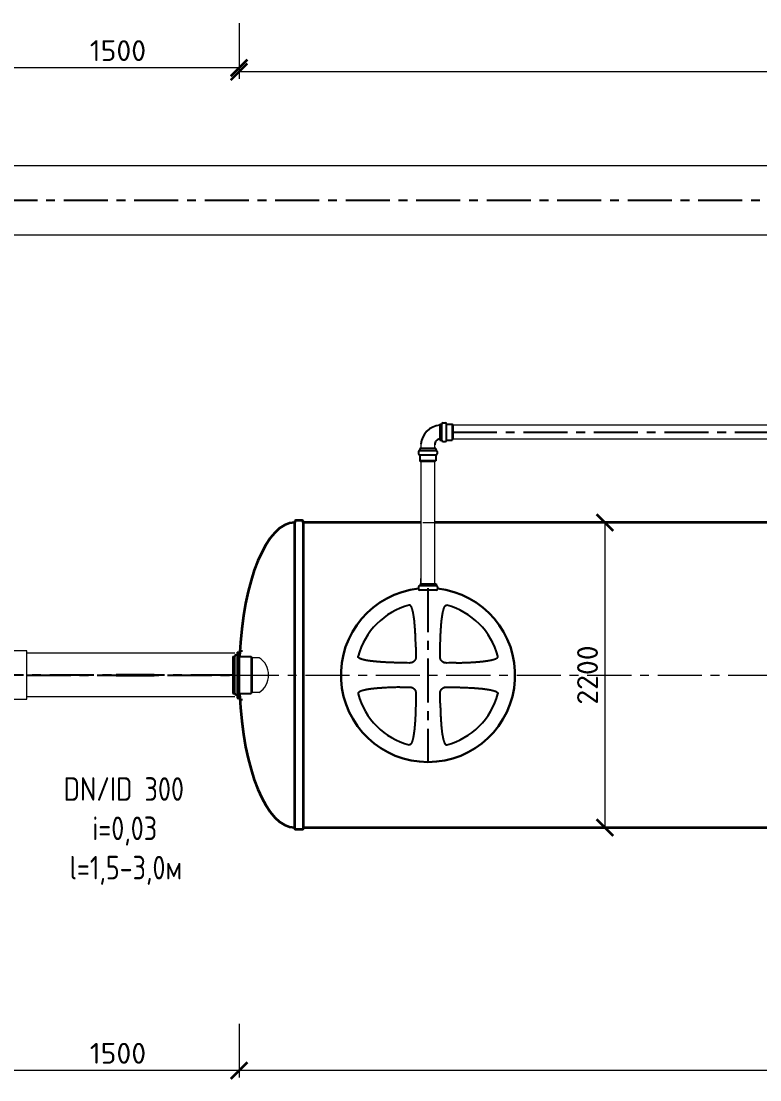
# Model space of a CAD drawing. Header units: millimetres. Extents: x 313506 to 417817, y -39276 to 9875.
# Drawn here: x 359197 to 364520, y -7297 to 338 of the extents above; entities that cross this region are included whole.
import ezdxf

# ---------------------------------------------------------------- set-up
doc = ezdxf.new("R2010")
doc.units = ezdxf.units.MM
doc.linetypes.add('осевая', pattern=[50.8, 31.75, -6.35, 6.35, -6.35])
doc.layers.add('Mitat', color=1, linetype='Continuous')
doc.layers.add('Системный слой', color=7, linetype='Continuous')
doc.styles.add('ARTEM Arial', font='simplex.shx')
doc.styles.add('ARTEM GOST', font='GOST_A.TTF')
doc.dimstyles.new('ARTEM', dxfattribs={"dimtxt": 70, "dimasz": 50, "dimexe": 35, "dimexo": 15, "dimgap": 10, "dimtad": 1, "dimdec": 0, "dimtxsty": 'ARTEM Arial', "dimcen": 2.5, "dimclrd": 7, "dimclre": 7, "dimclrt": 7, "dimadec": 0, "dimazin": 0, "dimtfac": 1, "dimtdec": 0, "dimtmove": 0, "dimatfit": 3, "dimfxl": 1, "dimlwd": 15, "dimlwe": 15, "dimarcsym": 0})

# ---------------------------------------------------------------- blocks, each defined once
blk = doc.blocks.new('_ArchTick')
at = {"color": 0, "linetype": 'ByBlock', "const_width": 0.15}
blk.add_lwpolyline([(-0.5, -0.5), (0.5, 0.5)], dxfattribs=at)
blk = doc.blocks.new('*D361')
at = {"color": 7, "lineweight": 15, "transparency": 16777216}
for p, q in [((360766.7, 307.6), (360766.7, -77.5)), ((372267, 294.8), (372267, -77.5)), ((372267, -27.5), (360766.7, -27.5))]:
    blk.add_line(p, q, dxfattribs=at)
at = {"layer": 'Defpoints', "color": 0, "lineweight": 20, "transparency": 16777216}
for p in [(360766.7, 322.6), (372267, 309.8), (360766.7, -27.5)]:
    blk.add_point(p, dxfattribs=at)
at = {"color": 7, "lineweight": 15, "transparency": 16777216, "xscale": 120, "yscale": 120, "zscale": 120, "rotation": 180}
blk.add_blockref('_ArchTick', (360766.7, -27.5), dxfattribs=at)
at = {"color": 7, "lineweight": 15, "transparency": 16777216, "xscale": 120, "yscale": 120, "zscale": 120}
blk.add_blockref('_ArchTick', (372267, -27.5), dxfattribs=at)
at = {"color": 7, "lineweight": 20, "transparency": 16777216, "insert": (366516.8, 97.5), "char_height": 150, "attachment_point": 5, "style": 'ARTEM Arial'}
blk.add_mtext('11500', dxfattribs=at)
blk = doc.blocks.new('*D368')
at = {"color": 7, "lineweight": 15, "transparency": 16777216}
for p, q in [((360767, -6893), (360767, -7280.3)), ((372267, -6893), (372267, -7280.3)), ((372267, -7230.3), (360767, -7230.3))]:
    blk.add_line(p, q, dxfattribs=at)
at = {"layer": 'Defpoints', "color": 0, "lineweight": 20, "transparency": 16777216}
for p in [(360767, -6878), (372267, -6878), (360767, -7230.3)]:
    blk.add_point(p, dxfattribs=at)
at = {"color": 7, "lineweight": 15, "transparency": 16777216, "xscale": 120, "yscale": 120, "zscale": 120, "rotation": 180}
blk.add_blockref('_ArchTick', (360767, -7230.3), dxfattribs=at)
at = {"color": 7, "lineweight": 15, "transparency": 16777216, "xscale": 120, "yscale": 120, "zscale": 120}
blk.add_blockref('_ArchTick', (372267, -7230.3), dxfattribs=at)
at = {"color": 7, "lineweight": 20, "transparency": 16777216, "insert": (366517, -7105.3), "char_height": 150, "attachment_point": 5, "style": 'ARTEM Arial'}
blk.add_mtext('11500', dxfattribs=at)
blk = doc.blocks.new('*D374')
at = {"color": 7, "lineweight": 15, "transparency": 16777216}
for p, q in [((362092.6, -3278.1), (363453.2, -3278.1)), ((363403.2, -3278.1), (363403.2, -5477.7)), ((361367.1, -5477.7), (363453.2, -5477.7))]:
    blk.add_line(p, q, dxfattribs=at)
at = {"layer": 'Defpoints', "color": 0, "lineweight": 20, "transparency": 16777216}
for p in [(362077.6, -3278.1), (361352.1, -5477.7), (363403.2, -5477.7)]:
    blk.add_point(p, dxfattribs=at)
at = {"color": 7, "lineweight": 15, "transparency": 16777216, "xscale": 120, "yscale": 120, "zscale": 120}
for p, rotation in [((363403.2, -3278.1), 90), ((363403.2, -5477.7), 270)]:
    blk.add_blockref('_ArchTick', p, dxfattribs=dict(at, rotation=rotation))
at = {"color": 7, "lineweight": 20, "transparency": 16777216, "insert": (363278.2, -4377.7), "char_height": 150, "attachment_point": 5, "rotation": 90, "style": 'ARTEM Arial'}
blk.add_mtext('2200', dxfattribs=at)
blk = doc.blocks.new('*D401')
at = {"color": 7, "lineweight": 15, "transparency": 16777216}
for p, q in [((359021.5, -6923), (359021.5, -7280.3)), ((360767, -6908), (360767, -7280.3)), ((360767, -7230.3), (359021.5, -7230.3))]:
    blk.add_line(p, q, dxfattribs=at)
at = {"layer": 'Defpoints', "color": 0, "lineweight": 20, "transparency": 16777216}
for p in [(359021.5, -6908), (360767, -6893), (359021.5, -7230.3)]:
    blk.add_point(p, dxfattribs=at)
at = {"color": 7, "lineweight": 15, "transparency": 16777216, "xscale": 120, "yscale": 120, "zscale": 120, "rotation": 180}
blk.add_blockref('_ArchTick', (359021.5, -7230.3), dxfattribs=at)
at = {"color": 7, "lineweight": 15, "transparency": 16777216, "xscale": 120, "yscale": 120, "zscale": 120}
blk.add_blockref('_ArchTick', (360767, -7230.3), dxfattribs=at)
at = {"color": 7, "lineweight": 20, "transparency": 16777216, "insert": (359894.2, -7105.3), "char_height": 150, "attachment_point": 5, "style": 'ARTEM Arial'}
blk.add_mtext('1500', dxfattribs=at)
blk = doc.blocks.new('*D403')
at = {"color": 7, "lineweight": 15, "transparency": 16777216}
for p, q in [((359021.2, 307.6), (359021.2, -49.7)), ((360766.7, 322.6), (360766.7, -49.7)), ((360766.7, 0.3), (359021.2, 0.3))]:
    blk.add_line(p, q, dxfattribs=at)
at = {"layer": 'Defpoints', "color": 0, "lineweight": 20, "transparency": 16777216}
for p in [(359021.2, 322.6), (360766.7, 337.6), (359021.2, 0.3)]:
    blk.add_point(p, dxfattribs=at)
at = {"color": 7, "lineweight": 15, "transparency": 16777216, "xscale": 120, "yscale": 120, "zscale": 120, "rotation": 180}
blk.add_blockref('_ArchTick', (359021.2, 0.3), dxfattribs=at)
at = {"color": 7, "lineweight": 15, "transparency": 16777216, "xscale": 120, "yscale": 120, "zscale": 120}
blk.add_blockref('_ArchTick', (360766.7, 0.3), dxfattribs=at)
at = {"color": 7, "lineweight": 20, "transparency": 16777216, "insert": (359893.9, 125.3), "char_height": 150, "attachment_point": 5, "style": 'ARTEM Arial'}
blk.add_mtext('1500', dxfattribs=at)

msp = doc.modelspace()

# ---------------------------------------------------------------- linework, layer by layer
at = {"lineweight": 20}
for p, q in [((393020, -705.3), (358893.1, -705.3)), ((393021.1, -1205.3), (358893.1, -1205.3)), ((389090.8, -2576.6), (362308.1, -2576.5)), ((362077.6, -2713.7), (362077.6, -2743)), ((362177.5, -2743), (362177.5, -2713.2)), ((389090.8, -2676.5), (362308.1, -2676.5)), ((362077.6, -2837.3), (362077.6, -3718.9)), ((362177.6, -3718.9), (362177.2, -2837.3)), ((362077.6, -3718.9), (362077.6, -3681.8)), ((362078.7, -3718.9), (362078.7, -3718.9)), ((362177.6, -3718.9), (362177.6, -3718.9)), ((360736.4, -4220.2), (359236.4, -4220.2)), ((360721.6, -4244.9), (360721.6, -4502.6)), ((360911.3, -4252.6), (360858.1, -4252.6)), ((360911.3, -4502.6), (360858.1, -4502.6)), ((360736.4, -4535.2), (359236.4, -4535.2))]:
    msp.add_line(p, q, dxfattribs=at)
at = {"color": 1, "linetype": 'осевая', "lineweight": 25, "ltscale": 10}
for p, q in [((394873.2, -955.3), (357907.1, -955.3)), ((362308.1, -2626.5), (389090.8, -2626.6)), ((362128.6, -3750.3), (362128.6, -5005)), ((360736.4, -4377.7), (358436.4, -4377.7)), ((359236.4, -4377.7), (360736.4, -4377.7))]:
    msp.add_line(p, q, dxfattribs=at)
at = {"color": 7, "lineweight": 25}
for p, q in [((362213.8, -2568.8), (362213.8, -2684.2)), ((362213.8, -2568.8), (362228.8, -2568.8)), ((362228.8, -2685.8), (362228.8, -2567.2)), ((362237.5, -2558.5), (362252.8, -2558.5)), ((362261.5, -2685.8), (362261.5, -2567.2)), ((362261.5, -2568.8), (362303.7, -2568.8)), ((362308.1, -2576.5), (362303.7, -2568.8)), ((362185.2, -2743), (362069.8, -2743)), ((362069.8, -2743), (362069.8, -2758)), ((362185.2, -2743), (362185.2, -2758)), ((362213.8, -2684.2), (362228.8, -2684.2)), ((362237.5, -2694.5), (362252.8, -2694.5)), ((362261.5, -2684.2), (362303.7, -2684.2)), ((362308.1, -2676.5), (362303.7, -2684.2)), ((362059.5, -2766.7), (362059.5, -2782)), ((362068.2, -2758), (362186.8, -2758)), ((362068.2, -2790.7), (362186.8, -2790.7)), ((362069.8, -2790.7), (362069.8, -2832.8)), ((362185.2, -2790.7), (362185.2, -2832.8)), ((362195.5, -2766.7), (362195.5, -2782)), ((362077.5, -2837.3), (362069.8, -2832.8)), ((362177.5, -2837.3), (362185.2, -2832.8)), ((362188, -3733.9), (362069.4, -3733.9)), ((362071, -3718.9), (362186.4, -3718.9)), ((362071, -3718.9), (362071, -3733.9)), ((362186.4, -3718.9), (362186.4, -3733.9)), ((362060.7, -3742.6), (362060.7, -3757.9)), ((362188, -3766.6), (362069.4, -3766.6)), ((362196.7, -3742.6), (362196.7, -3757.9)), ((360721.6, -4244.9), (360721.6, -4510.3)), ((360721.6, -4244.9), (360736.6, -4244.9)), ((360736.6, -4511.9), (360736.6, -4240.6)), ((360745.3, -4231.9), (360760.6, -4231.9)), ((360753.1, -4213.8), (360753.1, -4544.2)), ((360753.1, -4213.8), (360768.1, -4213.8)), ((360768.1, -4545.8), (360768.1, -4212.2)), ((360769.3, -4511.9), (360769.3, -4240.6)), ((360769.3, -4244.9), (360853.2, -4244.9)), ((360776.8, -4203.5), (360792.1, -4203.5)), ((360858.1, -4252.6), (360853.2, -4244.9)), ((360858.1, -4502.6), (360853.6, -4510.3)), ((360721.6, -4510.3), (360736.6, -4510.3)), ((360745.3, -4520.6), (360760.6, -4520.6)), ((360753.1, -4544.2), (360768.1, -4544.2)), ((360769.3, -4510.3), (360853.6, -4510.3)), ((360776.8, -4554.5), (360792.1, -4554.5))]:
    msp.add_line(p, q, dxfattribs=at)
at = {"color": 1, "lineweight": 40}
msp.add_line((359881.4, -4377.7), (360154.4, -4377.7), dxfattribs=at)
at = {"color": 1, "linetype": 'осевая', "lineweight": 15, "ltscale": 10}
msp.add_line((360736.6, -4377.7), (390929.4, -4377.6), dxfattribs=at)
at = {"lineweight": 35}
for points in [[(361178.8, -3262.7, 0.414214), (361168.8, -3272.7), (361168.8, -3277.7)], [(361228.8, -3277.7), (361228.8, -3272.7, 0.414214), (361218.8, -3262.7), (361178.8, -3262.7)], [(361178.8, -5492.7, -0.414214), (361168.8, -5482.7), (361168.8, -5477.7)], [(361228.8, -5477.7), (361228.8, -5482.7, -0.414214), (361218.8, -5492.7), (361178.8, -5492.7)]]:
    msp.add_lwpolyline(points, format="xyb", dxfattribs=at)
for points in [[(361168.8, -5477.7), (361168.8, -3277.7)], [(362077.6, -3277.7), (361228.8, -3277.7)], [(361228.8, -3277.7), (361228.8, -5477.7)], [(371808.8, -3277.7), (362177.4, -3277.7)], [(361228.8, -5477.7), (371808.8, -5477.7)]]:
    msp.add_lwpolyline(points, dxfattribs=at)
at = {"lineweight": 20}
msp.add_lwpolyline([(359036.4, -4552.7), (359236.4, -4552.7), (359236.4, -4202.7), (359036.4, -4202.7)], dxfattribs=at)
at = {"color": 7, "lineweight": 25}
for centre, radius, start, end in [((362225.3, -2724.1), 148, 94.4414, 175.96254), ((362237.5, -2567.2), 8.7, 90, 180), ((362252.8, -2567.2), 8.7, 0, 90), ((362214.1, -2713.2), 36.7, 90.36638, 185.26095), ((362237.5, -2685.8), 8.7, 180, 270), ((362252.8, -2685.8), 8.7, 270, 0), ((362068.2, -2766.7), 8.7, 90, 180), ((362068.2, -2782), 8.7, 180, 270), ((362186.8, -2766.7), 8.7, 0, 90), ((362186.8, -2782), 8.7, 270, 0), ((362069.4, -3742.6), 8.7, 90, 180), ((362188, -3742.6), 8.7, 0, 90), ((362069.4, -3757.9), 8.7, 180, 270), ((362188, -3757.9), 8.7, 270, 0), ((360745.3, -4240.6), 8.7, 90, 180), ((360760.6, -4240.6), 8.7, 0, 90), ((360776.8, -4212.2), 8.7, 90, 180), ((360745.3, -4511.9), 8.7, 180, 270), ((360760.6, -4511.9), 8.7, 270, 0), ((360776.8, -4545.8), 8.7, 180, 270)]:
    msp.add_arc(centre, radius, start, end, dxfattribs=at)
at = {"lineweight": 20}
msp.add_arc((360831, -4377.6), 148.6, 302.70907, 57.29093, dxfattribs=at)
at = {"lineweight": 35}
for start_param, end_param in [(0, 1.449845), (1.691716, 3.141593)]:
    msp.add_ellipse((361168.8, -4377.7), major_axis=(0, 1100), ratio=0.365257, start_param=start_param, end_param=end_param, dxfattribs=at)
at = {"layer": 'Mitat', "color": 7, "lineweight": 25}
for p, q in [((362303.7, -2568.8), (362303.7, -2684.2)), ((362308.1, -2576.5), (362308.1, -2676.5)), ((362185.2, -2832.8), (362069.8, -2832.8)), ((362177.5, -2837.3), (362077.5, -2837.3)), ((360853.2, -4244.9), (360853.6, -4510.3)), ((360858.1, -4252.6), (360858.1, -4502.6))]:
    msp.add_line(p, q, dxfattribs=at)
at = {"layer": 'Системный слой', "color": 7, "lineweight": 30}
msp.add_arc((362128.6, -4377.7), 627.4, 96.21187, 83.76704, dxfattribs=at)
at = {"layer": 'Системный слой', "color": 7, "lineweight": 25}
for start, end in [(104.99428, 165.00572), (14.99428, 75.00572), (194.99428, 255.00572), (284.99428, 345.00572)]:
    msp.add_arc((362128.6, -4377.7), 521.8, start, end, dxfattribs=at)
at = {"layer": 'Системный слой', "color": 7, "lineweight": 25, "extrusion": (0, 0, -1)}
for centre, major_axis, start_param, end_param in [((360952.7, -4377.7), (0, -3187), -1.634239, -1.612784), ((363304.5, -4377.7), (0, 3187), -1.528808, -1.507354), ((362128.6, -3201.8), (-3187, 0), -1.528808, -1.507354), ((362128.6, -3201.8), (-3187, 0), -1.634239, -1.612784), ((362128.6, -5553.5), (3187, 0), -1.634239, -1.612784), ((362128.6, -5553.5), (3187, 0), -1.528808, -1.507354), ((360952.7, -4377.7), (0, -3187), -1.528808, -1.507354), ((363304.5, -4377.7), (0, 3187), -1.634239, -1.612784)]:
    msp.add_ellipse(centre, major_axis=major_axis, ratio=0.34202, start_param=start_param, end_param=end_param, dxfattribs=at)
at = {"layer": 'Системный слой', "color": 7, "lineweight": 25}
for points, knots in [([(362040.6, -4175.6), (362040.5, -4170.2), (362040.2, -4159.3), (362039.8, -4142.7), (362039.3, -4128.6), (362038.9, -4117), (362038.6, -4108.1), (362038.2, -4097.9), (362037.7, -4086.6), (362037.1, -4074), (362036.4, -4062.4), (362035.8, -4051.6), (362035.2, -4041.9), (362034.5, -4032.2), (362033.8, -4022.5), (362033, -4012.9), (362032.1, -4003.4), (362031.2, -3994.1), (362030.3, -3985.1), (362029.3, -3976.3), (362028.2, -3967.7), (362027.1, -3959.4), (362025.9, -3951.4), (362024.7, -3943.7), (362023.4, -3936.5), (362022.1, -3929.6), (362020.8, -3923.4), (362019.4, -3917.5), (362018.1, -3912.2), (362016.8, -3907.4), (362015.5, -3902.9), (362014.2, -3898.9), (362012.9, -3895.3), (362011.7, -3892.2), (362010.6, -3889.5), (362009.5, -3887.1), (362008.5, -3885.2), (362007.6, -3883.5), (362006.7, -3882.1), (362005.9, -3880.8), (362005.1, -3879.7), (362004.4, -3878.8), (362003.8, -3878.1), (362003.3, -3877.5), (362002.8, -3877), (362002.4, -3876.5), (362002, -3876.1), (362001.6, -3875.8), (362001.2, -3875.5), (362000.8, -3875.2), (362000.5, -3875), (362000.2, -3874.8), (361999.8, -3874.6), (361999.4, -3874.3), (361998.9, -3874.1), (361998.4, -3873.9), (361997.8, -3873.7), (361997.1, -3873.5), (361996.3, -3873.3), (361995.5, -3873.3), (361994.7, -3873.4), (361994.1, -3873.5), (361993.7, -3873.6), (361993.6, -3873.6)], [0, 0, 0, 0, 3.294372, 6.658592, 10.121593, 11.902894, 13.727108, 15.565806, 18.089199, 20.650882, 23.250738, 25.227925, 27.214477, 29.207845, 31.198516, 33.161939, 35.100749, 36.992852, 38.86301, 40.668913, 42.43271, 44.134312, 45.815956, 47.40632, 48.925529, 50.321905, 51.666806, 52.875385, 53.998684, 55.003566, 55.973887, 56.834853, 57.620252, 58.285215, 58.906539, 59.421027, 59.873097, 60.246259, 60.602155, 60.908041, 61.180307, 61.401463, 61.604048, 61.767517, 61.910185, 62.028901, 62.14479, 62.250718, 62.349589, 62.437156, 62.520317, 62.600986, 62.683377, 62.794474, 62.904935, 63.013803, 63.122506, 63.271682, 63.45784, 63.633238, 63.754366, 63.934896, 64, 64, 64, 64]), ([(362216.6, -4175.6), (362216.8, -4170.2), (362217, -4159.3), (362217.5, -4142.6), (362217.9, -4128.5), (362218.3, -4116.9), (362218.6, -4107.9), (362219, -4098.8), (362219.4, -4089.6), (362219.8, -4080.1), (362220.3, -4070.6), (362220.9, -4060.9), (362221.4, -4051.2), (362222.1, -4041.5), (362222.8, -4031.7), (362223.5, -4021.9), (362224.3, -4012.3), (362225.1, -4002.8), (362226.1, -3993.6), (362227, -3984.5), (362228, -3975.7), (362229.1, -3967.1), (362230.2, -3958.8), (362231.4, -3950.8), (362232.7, -3943.1), (362233.9, -3935.9), (362235.3, -3929.1), (362236.6, -3922.8), (362237.9, -3917), (362239.2, -3911.7), (362240.5, -3906.9), (362241.9, -3902.5), (362243.2, -3898.5), (362244.4, -3895), (362245.6, -3891.9), (362246.8, -3889.2), (362247.8, -3886.9), (362248.8, -3885), (362249.7, -3883.4), (362250.6, -3882), (362251.4, -3880.7), (362252.1, -3879.7), (362252.8, -3878.8), (362253.4, -3878.1), (362253.9, -3877.5), (362254.4, -3877), (362254.9, -3876.5), (362255.3, -3876.1), (362255.7, -3875.8), (362256, -3875.5), (362256.4, -3875.2), (362256.7, -3875), (362257.1, -3874.8), (362257.4, -3874.6), (362257.9, -3874.3), (362258.4, -3874.1), (362258.9, -3873.9), (362259.4, -3873.7), (362260.1, -3873.5), (362260.9, -3873.3), (362261.7, -3873.3), (362262.5, -3873.4), (362263.1, -3873.5), (362263.5, -3873.6), (362263.6, -3873.6)], [0, 0, 0, 0, 3.346522, 6.766848, 10.291529, 12.10647, 13.966728, 15.842272, 17.760329, 19.705723, 21.690551, 23.687495, 25.705597, 27.732688, 29.765616, 31.795276, 33.795524, 35.769581, 37.694349, 39.596139, 41.431301, 43.222957, 44.950628, 46.657893, 48.27186, 49.813093, 51.228677, 52.591625, 53.814671, 54.950111, 55.963708, 56.941681, 57.807329, 58.595452, 59.260387, 59.880783, 60.393124, 60.842571, 61.213062, 61.566815, 61.871519, 62.143339, 62.364996, 62.568381, 62.733225, 62.877534, 62.998106, 63.115804, 63.223386, 63.323799, 63.412733, 63.497193, 63.579124, 63.662803, 63.775637, 63.887825, 63.998395, 64.108796, 64.260302, 64.449369, 64.627508, 64.750528, 64.933879, 65, 65, 65, 65]), ([(361926.6, -4289.6), (361921.4, -4289.5), (361911, -4289.3), (361898, -4288.9), (361885.7, -4288.6), (361872.5, -4288.1), (361855.3, -4287.5), (361837.1, -4286.7), (361821.2, -4285.9), (361808.4, -4285.2), (361797.8, -4284.6), (361787.8, -4283.9), (361778.1, -4283.2), (361768.6, -4282.4), (361759.1, -4281.6), (361749.8, -4280.7), (361740.7, -4279.8), (361731.7, -4278.8), (361723, -4277.8), (361714.5, -4276.7), (361706.3, -4275.5), (361698.4, -4274.3), (361691, -4273.1), (361683.9, -4271.8), (361677.4, -4270.5), (361671.3, -4269.1), (361665.8, -4267.8), (361660.7, -4266.5), (361656, -4265.2), (361651.6, -4263.8), (361647.9, -4262.6), (361644.5, -4261.3), (361641.6, -4260.1), (361639.1, -4259), (361637, -4258), (361635.2, -4257), (361633.6, -4256.1), (361632.2, -4255.3), (361631.1, -4254.5), (361630.1, -4253.8), (361629.3, -4253.1), (361628.7, -4252.6), (361628.1, -4252.1), (361627.7, -4251.6), (361627.3, -4251.2), (361626.9, -4250.8), (361626.6, -4250.4), (361626.3, -4250), (361626, -4249.6), (361625.8, -4249.3), (361625.5, -4248.9), (361625.3, -4248.4), (361625, -4247.9), (361624.8, -4247.4), (361624.6, -4246.8), (361624.4, -4246.1), (361624.3, -4245.3), (361624.3, -4244.5), (361624.3, -4243.8), (361624.4, -4243.2), (361624.5, -4242.8), (361624.5, -4242.6)], [0, 0, 0, 0, 3.02765, 6.130095, 7.711356, 10.295721, 13.929306, 17.852185, 21.075848, 23.356556, 25.454567, 27.369743, 29.28457, 31.181263, 33.060102, 34.903414, 36.729231, 38.501691, 40.238572, 41.921872, 43.587415, 45.168284, 46.682445, 48.08064, 49.429669, 50.648002, 51.78422, 52.805921, 53.793743, 54.673452, 55.478237, 56.163293, 56.80467, 57.338103, 57.808296, 58.197357, 58.567882, 58.885925, 59.167818, 59.395948, 59.604956, 59.772794, 59.91893, 60.040332, 60.158922, 60.267663, 60.369344, 60.459616, 60.545402, 60.628157, 60.712316, 60.824376, 60.935003, 61.043224, 61.149462, 61.294441, 61.474783, 61.6447, 61.762042, 61.936931, 62, 62, 62, 62]), ([(362041.8, -4243.9), (362041.8, -4244.7), (362041.8, -4246.4), (362041.7, -4248.9), (362041.4, -4251.4), (362041, -4253.9), (362040.5, -4256.4), (362039.8, -4258.8), (362039, -4261.2), (362038.1, -4263.6), (362037.1, -4265.9), (362036, -4268), (362034.8, -4270.1), (362033.4, -4272.1), (362032.1, -4273.9), (362030.6, -4275.7), (362029.1, -4277.3), (362027.6, -4278.8), (362026.1, -4280.1), (362024.5, -4281.4), (362022.8, -4282.7), (362021, -4283.8), (362019.4, -4284.8), (362017.6, -4285.8), (362015.4, -4286.8), (362012.9, -4287.8), (362010.4, -4288.7), (362008.2, -4289.3), (362005.9, -4289.9), (362003.3, -4290.3), (362000.3, -4290.7), (361997.5, -4290.9), (361995.7, -4290.9), (361994.8, -4290.9)], [0, 0, 0, 0, 1.160827, 2.293622, 3.43563, 4.588756, 5.746246, 6.905348, 8.060469, 9.206891, 10.341224, 11.457239, 12.554235, 13.633163, 14.697615, 15.730559, 16.730575, 17.684561, 18.604883, 19.490061, 20.578623, 21.459916, 22.381037, 23.113319, 24.320591, 25.627437, 26.832376, 28.012841, 28.720001, 30.061886, 31.592299, 32.799071, 34, 34, 34, 34]), ([(362262.4, -4290.9), (362261.5, -4290.9), (362259.9, -4290.9), (362257.4, -4290.7), (362254.9, -4290.5), (362252.4, -4290.1), (362249.9, -4289.5), (362247.4, -4288.9), (362245, -4288.1), (362242.7, -4287.2), (362240.4, -4286.2), (362238.2, -4285), (362236.2, -4283.8), (362234.2, -4282.5), (362232.3, -4281.1), (362230.6, -4279.6), (362229, -4278.2), (362227.5, -4276.7), (362226.2, -4275.2), (362224.8, -4273.5), (362223.6, -4271.8), (362222.4, -4270.1), (362221.5, -4268.5), (362220.5, -4266.6), (362219.5, -4264.5), (362218.4, -4262), (362217.6, -4259.4), (362217, -4257.2), (362216.4, -4254.9), (362215.9, -4252.4), (362215.6, -4249.4), (362215.4, -4246.5), (362215.4, -4244.8), (362215.4, -4243.9)], [0, 0, 0, 0, 1.160827, 2.293622, 3.43563, 4.588756, 5.746246, 6.905348, 8.060469, 9.206891, 10.341224, 11.457239, 12.554235, 13.633163, 14.697615, 15.730559, 16.730575, 17.684561, 18.604883, 19.490061, 20.578623, 21.459916, 22.381037, 23.113319, 24.320591, 25.627437, 26.832376, 28.012841, 28.720001, 30.061886, 31.592299, 32.799071, 34, 34, 34, 34]), ([(362330.7, -4289.6), (362335.9, -4289.5), (362346.5, -4289.3), (362359.9, -4288.9), (362372.4, -4288.5), (362385.9, -4288.1), (362403.4, -4287.5), (362421.9, -4286.6), (362438, -4285.8), (362451, -4285.1), (362461.7, -4284.4), (362471.8, -4283.7), (362481.5, -4283), (362491.1, -4282.2), (362500.6, -4281.4), (362509.9, -4280.5), (362519, -4279.6), (362527.9, -4278.6), (362536.6, -4277.5), (362545, -4276.4), (362553.2, -4275.2), (362561, -4274), (362568.4, -4272.7), (362575.3, -4271.4), (362581.8, -4270.1), (362587.7, -4268.7), (362593.1, -4267.4), (362598.2, -4266.1), (362602.7, -4264.7), (362606.9, -4263.4), (362610.6, -4262.1), (362613.8, -4260.9), (362616.6, -4259.7), (362618.9, -4258.6), (362620.9, -4257.6), (362622.7, -4256.7), (362624.1, -4255.8), (362625.4, -4255), (362626.5, -4254.2), (362627.4, -4253.5), (362628.2, -4252.9), (362628.8, -4252.3), (362629.3, -4251.9), (362629.7, -4251.4), (362630.1, -4251), (362630.5, -4250.6), (362630.8, -4250.2), (362631, -4249.9), (362631.3, -4249.6), (362631.5, -4249.2), (362631.7, -4248.8), (362632, -4248.4), (362632.2, -4247.9), (362632.4, -4247.4), (362632.6, -4246.8), (362632.8, -4246.1), (362632.9, -4245.3), (362633, -4244.5), (362632.9, -4243.8), (362632.8, -4243.2), (362632.7, -4242.8), (362632.7, -4242.6)], [0, 0, 0, 0, 3.098261, 6.270257, 7.885874, 10.522158, 14.222088, 18.211189, 21.48322, 23.791405, 25.91056, 27.83924, 29.766287, 31.670808, 33.554374, 35.397495, 37.221269, 38.987539, 40.715871, 42.387727, 44.041242, 45.608249, 47.107289, 48.488328, 49.8195, 51.017864, 52.132795, 53.131323, 54.095468, 54.950922, 55.731334, 56.392139, 57.009565, 57.520478, 57.969136, 58.338887, 58.691133, 58.993238, 59.261551, 59.478662, 59.677208, 59.836711, 59.975492, 60.090496, 60.202763, 60.305383, 60.401166, 60.485997, 60.56656, 60.644707, 60.724522, 60.832147, 60.939155, 61.044621, 61.149928, 61.294442, 61.474783, 61.6447, 61.762042, 61.936931, 62, 62, 62, 62]), ([(361926.6, -4465.7), (361921.4, -4465.8), (361911, -4466), (361898, -4466.4), (361885.7, -4466.7), (361872.5, -4467.2), (361855.3, -4467.8), (361837.1, -4468.6), (361821.2, -4469.4), (361808.4, -4470.1), (361797.8, -4470.8), (361787.8, -4471.4), (361778.1, -4472.1), (361768.6, -4472.9), (361759.1, -4473.7), (361749.8, -4474.6), (361740.7, -4475.5), (361731.7, -4476.5), (361723, -4477.5), (361714.5, -4478.6), (361706.3, -4479.8), (361698.4, -4481), (361691, -4482.3), (361683.9, -4483.5), (361677.4, -4484.8), (361671.3, -4486.2), (361665.8, -4487.5), (361660.7, -4488.8), (361656, -4490.1), (361651.6, -4491.5), (361647.9, -4492.8), (361644.5, -4494), (361641.6, -4495.2), (361639.1, -4496.3), (361637, -4497.3), (361635.2, -4498.3), (361633.6, -4499.2), (361632.2, -4500.1), (361631.1, -4500.8), (361630.1, -4501.6), (361629.3, -4502.2), (361628.7, -4502.8), (361628.1, -4503.3), (361627.7, -4503.7), (361627.3, -4504.1), (361626.9, -4504.6), (361626.6, -4505), (361626.3, -4505.3), (361626, -4505.7), (361625.8, -4506), (361625.5, -4506.4), (361625.3, -4506.9), (361625, -4507.4), (361624.8, -4507.9), (361624.6, -4508.5), (361624.4, -4509.2), (361624.3, -4510), (361624.3, -4510.8), (361624.3, -4511.6), (361624.4, -4512.2), (361624.5, -4512.6), (361624.5, -4512.7)], [0, 0, 0, 0, 3.02765, 6.130095, 7.711356, 10.295721, 13.929306, 17.852185, 21.075848, 23.356556, 25.454567, 27.369743, 29.28457, 31.181263, 33.060102, 34.903414, 36.729231, 38.501691, 40.238572, 41.921872, 43.587415, 45.168284, 46.682445, 48.08064, 49.429669, 50.648002, 51.78422, 52.805921, 53.793743, 54.673452, 55.478237, 56.163293, 56.80467, 57.338103, 57.808296, 58.197357, 58.567882, 58.885925, 59.167818, 59.395948, 59.604956, 59.772794, 59.91893, 60.040332, 60.158922, 60.267663, 60.369344, 60.459616, 60.545402, 60.628157, 60.712316, 60.824376, 60.935003, 61.043224, 61.149462, 61.294441, 61.474783, 61.6447, 61.762042, 61.936931, 62, 62, 62, 62]), ([(361994.8, -4464.5), (361995.7, -4464.4), (361997.4, -4464.5), (361999.9, -4464.6), (362002.4, -4464.9), (362004.9, -4465.3), (362007.3, -4465.8), (362009.8, -4466.4), (362012.2, -4467.2), (362014.5, -4468.1), (362016.8, -4469.2), (362019, -4470.3), (362021.1, -4471.5), (362023, -4472.8), (362024.9, -4474.2), (362026.6, -4475.6), (362028.2, -4477.1), (362029.8, -4478.7), (362031.2, -4480.4), (362032.6, -4482.2), (362034, -4484), (362035.4, -4486.2), (362036.5, -4488.3), (362037.5, -4490.3), (362038.4, -4492.5), (362039.2, -4494.5), (362039.9, -4496.8), (362040.5, -4498.8), (362040.9, -4501), (362041.3, -4503.1), (362041.6, -4505.7), (362041.8, -4508.6), (362041.8, -4510.5), (362041.8, -4511.4)], [0, 0, 0, 0, 1.160825, 2.293619, 3.435628, 4.588757, 5.746252, 6.905358, 8.060478, 9.206889, 10.341203, 11.457205, 12.554205, 13.633169, 14.695741, 15.717068, 16.69175, 17.601108, 18.876909, 19.676175, 20.71619, 22.027068, 23.211446, 23.982012, 25.113816, 26.386625, 26.915982, 28.452958, 29.235773, 30.022226, 31.353686, 32.71083, 34, 34, 34, 34]), ([(362215.4, -4511.4), (362215.4, -4510.6), (362215.4, -4508.9), (362215.6, -4506.4), (362215.8, -4503.9), (362216.2, -4501.4), (362216.7, -4498.9), (362217.4, -4496.5), (362218.2, -4494.1), (362219.1, -4491.7), (362220.1, -4489.5), (362221.2, -4487.3), (362222.5, -4485.2), (362223.8, -4483.2), (362225.2, -4481.4), (362226.6, -4479.6), (362228.1, -4478), (362229.6, -4476.6), (362231.1, -4475.2), (362232.8, -4473.9), (362234.5, -4472.7), (362236.2, -4471.5), (362237.8, -4470.5), (362239.7, -4469.5), (362241.8, -4468.5), (362244.3, -4467.5), (362246.9, -4466.6), (362249, -4466), (362251.3, -4465.5), (362253.9, -4465), (362256.9, -4464.6), (362259.8, -4464.5), (362261.5, -4464.4), (362262.4, -4464.5)], [0, 0, 0, 0, 1.160827, 2.293622, 3.43563, 4.588756, 5.746246, 6.905348, 8.060469, 9.206891, 10.341224, 11.457239, 12.554235, 13.633163, 14.697615, 15.730559, 16.730575, 17.684561, 18.604883, 19.490061, 20.578623, 21.459916, 22.381037, 23.113319, 24.320591, 25.627437, 26.832376, 28.012841, 28.720001, 30.061886, 31.592299, 32.799071, 34, 34, 34, 34]), ([(362330.7, -4465.7), (362335.9, -4465.8), (362346.5, -4466), (362359.9, -4466.4), (362372.4, -4466.8), (362385.9, -4467.2), (362403.4, -4467.9), (362421.9, -4468.7), (362438, -4469.5), (362451, -4470.2), (362461.7, -4470.9), (362471.8, -4471.6), (362481.5, -4472.3), (362491.1, -4473.1), (362500.6, -4473.9), (362509.9, -4474.8), (362519, -4475.8), (362527.9, -4476.8), (362536.6, -4477.8), (362545, -4478.9), (362553.2, -4480.1), (362561, -4481.4), (362568.4, -4482.6), (362575.3, -4483.9), (362581.8, -4485.3), (362587.7, -4486.6), (362593.1, -4487.9), (362598.2, -4489.2), (362602.7, -4490.6), (362606.9, -4491.9), (362610.6, -4493.2), (362613.8, -4494.4), (362616.6, -4495.6), (362618.9, -4496.7), (362620.9, -4497.7), (362622.7, -4498.6), (362624.1, -4499.5), (362625.4, -4500.4), (362626.5, -4501.1), (362627.4, -4501.8), (362628.2, -4502.4), (362628.8, -4503), (362629.3, -4503.5), (362629.7, -4503.9), (362630.1, -4504.3), (362630.5, -4504.7), (362630.8, -4505.1), (362631, -4505.4), (362631.3, -4505.8), (362631.5, -4506.1), (362631.7, -4506.5), (362632, -4506.9), (362632.2, -4507.4), (362632.4, -4507.9), (362632.6, -4508.5), (362632.8, -4509.2), (362632.9, -4510), (362633, -4510.8), (362632.9, -4511.6), (362632.8, -4512.2), (362632.7, -4512.6), (362632.7, -4512.7)], [0, 0, 0, 0, 3.098261, 6.270257, 7.885874, 10.522158, 14.222088, 18.211189, 21.48322, 23.791405, 25.91056, 27.83924, 29.766287, 31.670808, 33.554374, 35.397495, 37.221271, 38.987539, 40.715869, 42.387727, 44.041242, 45.608249, 47.107289, 48.488328, 49.8195, 51.017864, 52.132795, 53.131323, 54.095468, 54.950922, 55.731334, 56.392139, 57.009565, 57.520478, 57.969136, 58.338887, 58.691133, 58.993238, 59.261551, 59.478662, 59.677208, 59.836711, 59.975492, 60.090496, 60.202763, 60.305383, 60.401166, 60.485997, 60.56656, 60.644707, 60.724522, 60.832147, 60.939155, 61.044621, 61.149928, 61.294442, 61.474783, 61.6447, 61.762042, 61.936931, 62, 62, 62, 62]), ([(362040.6, -4579.7), (362040.5, -4585.2), (362040.2, -4596.3), (362039.8, -4610.2), (362039.5, -4621.8), (362039.2, -4631.5), (362038.7, -4643.8), (362038.2, -4658.4), (362037.4, -4674.9), (362036.6, -4689.9), (362035.9, -4702.9), (362035.2, -4713.6), (362034.5, -4723.7), (362033.7, -4733.3), (362032.9, -4742.8), (362032.1, -4752.2), (362031.2, -4761.4), (362030.3, -4770.4), (362029.2, -4779.2), (362028.2, -4787.7), (362027.1, -4795.9), (362025.9, -4803.9), (362024.7, -4811.5), (362023.4, -4818.7), (362022.1, -4825.5), (362020.8, -4831.8), (362019.5, -4837.6), (362018.2, -4842.8), (362016.9, -4847.7), (362015.6, -4852.1), (362014.3, -4856.2), (362013, -4859.8), (362011.8, -4863), (362010.6, -4865.7), (362009.5, -4868.1), (362008.6, -4870), (362007.6, -4871.7), (362006.8, -4873.2), (362005.9, -4874.5), (362005.2, -4875.6), (362004.5, -4876.5), (362003.8, -4877.2), (362003.3, -4877.9), (362002.8, -4878.4), (362002.4, -4878.8), (362002, -4879.2), (362001.6, -4879.5), (362001.2, -4879.8), (362000.8, -4880.1), (362000.5, -4880.3), (362000.2, -4880.5), (361999.8, -4880.8), (361999.4, -4881), (361998.9, -4881.3), (361998.4, -4881.5), (361997.8, -4881.7), (361997.1, -4881.8), (361996.3, -4882), (361995.5, -4882), (361994.7, -4882), (361994.1, -4881.9), (361993.7, -4881.8), (361993.6, -4881.7)], [0, 0, 0, 0, 3.289426, 6.641073, 8.341944, 10.288254, 12.467464, 15.73036, 19.040043, 22.396272, 24.748618, 26.9013, 28.85179, 30.799553, 32.720392, 34.61697, 36.467565, 38.296603, 40.062486, 41.787015, 43.450467, 45.094385, 46.649301, 48.134932, 49.501134, 50.817333, 52.001692, 53.103719, 54.091658, 55.04643, 55.895777, 56.672128, 57.331893, 57.949266, 58.462051, 58.913492, 59.286861, 59.642661, 59.947993, 60.219335, 60.439132, 60.640228, 60.80198, 60.942837, 61.059698, 61.173776, 61.278051, 61.375378, 61.461577, 61.543439, 61.622848, 61.70395, 61.81331, 61.922045, 62.029212, 62.136217, 62.283062, 62.466311, 62.638969, 62.758204, 62.935914, 63, 63, 63, 63]), ([(362216.6, -4579.7), (362216.8, -4585.1), (362217, -4595.9), (362217.4, -4609.6), (362217.7, -4621), (362218, -4630.6), (362218.5, -4642.7), (362219, -4657.2), (362219.8, -4673.6), (362220.5, -4688.5), (362221.3, -4701.6), (362222, -4712.3), (362222.7, -4722.3), (362223.4, -4732), (362224.2, -4741.6), (362225, -4751), (362225.9, -4760.3), (362226.9, -4769.3), (362227.9, -4778.2), (362228.9, -4786.7), (362230, -4795.1), (362231.2, -4803.1), (362232.4, -4810.9), (362233.7, -4818.2), (362235, -4825), (362236.3, -4831.4), (362237.7, -4837.3), (362239, -4842.6), (362240.3, -4847.5), (362241.6, -4852), (362242.9, -4856.1), (362244.2, -4859.8), (362245.4, -4862.9), (362246.6, -4865.7), (362247.7, -4868.1), (362248.7, -4870), (362249.6, -4871.7), (362250.5, -4873.2), (362251.3, -4874.5), (362252.1, -4875.6), (362252.8, -4876.5), (362253.4, -4877.2), (362253.9, -4877.9), (362254.4, -4878.4), (362254.9, -4878.8), (362255.3, -4879.2), (362255.7, -4879.5), (362256, -4879.8), (362256.4, -4880.1), (362256.7, -4880.3), (362257.1, -4880.5), (362257.4, -4880.8), (362257.9, -4881), (362258.4, -4881.3), (362258.9, -4881.5), (362259.4, -4881.7), (362260.1, -4881.8), (362260.9, -4882), (362261.7, -4882), (362262.5, -4882), (362263.1, -4881.9), (362263.5, -4881.8), (362263.6, -4881.7)], [0, 0, 0, 0, 3.218923, 6.506826, 8.178508, 10.098303, 12.252324, 15.489576, 18.77979, 22.122744, 24.473336, 26.627827, 28.584132, 30.538174, 32.467068, 34.373014, 36.235157, 38.076608, 39.857077, 41.597492, 43.27857, 44.940532, 46.513958, 48.018144, 49.402538, 50.736545, 51.936949, 53.053667, 54.053979, 55.020167, 55.878253, 56.661609, 57.325775, 57.946675, 58.461223, 58.913538, 59.286894, 59.642684, 59.948009, 60.219346, 60.43914, 60.640233, 60.801982, 60.942838, 61.059698, 61.173776, 61.278051, 61.375378, 61.461577, 61.543439, 61.622847, 61.70395, 61.81331, 61.922045, 62.029212, 62.136217, 62.283062, 62.466311, 62.638969, 62.758204, 62.935914, 63, 63, 63, 63])]:
    msp.add_open_spline(points, degree=3, knots=knots, dxfattribs=at)

# ---------------------------------------------------------------- texts
at = {"lineweight": 20, "insert": (359380.8, -5114.6), "char_height": 170, "width": 1105.611, "attachment_point": 1, "style": 'ARTEM GOST'}
msp.add_mtext('\\pi121.37;DN/ID 300\\P\\pi328.06;i=0,03\\P\\pi163.96;l=1,5-3,0м', dxfattribs=at)

# ---------------------------------------------------------------- dimensions: what is measured, and where the dimension line sits
at = {"lineweight": 20}
for base, p1, p2, picture, middle in [((359021.2, 0.3), (360766.7, 337.6), (359021.2, 322.6), '*D403', (359893.9, 125.3)), ((359021.5, -7230.3), (360767, -6893), (359021.5, -6908), '*D401', (359894.2, -7105.3))]:
    dim = msp.add_linear_dim(base=base, p1=p1, p2=p2, angle=180, text='1500', dimstyle='ARTEM', override={"dimtxt": 150, "dimasz": 120, "dimexe": 50, "dimgap": 50, "dimblk1": 'ArchTick', "dimblk2": 'ArchTick', "dimsah": 1}, dxfattribs=at)
    dim.commit()
    dim.dimension.update_dxf_attribs({"geometry": picture, "text_midpoint": middle})
for base, p1, p2, picture, middle in [((360766.7, -27.5), (372267, 309.8), (360766.7, 322.6), '*D361', (366516.8, 97.5)), ((360767, -7230.3), (372267, -6878), (360767, -6878), '*D368', (366517, -7105.3))]:
    dim = msp.add_linear_dim(base=base, p1=p1, p2=p2, angle=180, dimstyle='ARTEM', override={"dimtxt": 150, "dimasz": 120, "dimexe": 50, "dimgap": 50, "dimblk1": 'ArchTick', "dimblk2": 'ArchTick', "dimsah": 1}, dxfattribs=at)
    dim.commit()
    dim.dimension.update_dxf_attribs({"geometry": picture, "text_midpoint": middle})
dim = msp.add_linear_dim(base=(363403.2, -5477.7), p1=(362077.6, -3278.1), p2=(361352.1, -5477.7), angle=90, dimstyle='ARTEM', override={"dimtxt": 150, "dimasz": 120, "dimexe": 50, "dimgap": 50, "dimblk1": 'ArchTick', "dimblk2": 'ArchTick', "dimsah": 1}, dxfattribs=at)
dim.commit()
dim.dimension.update_dxf_attribs({"geometry": '*D374', "text_midpoint": (363403.2, -4377.7), "dimtype": 160})

doc.saveas('drawing.dxf')
